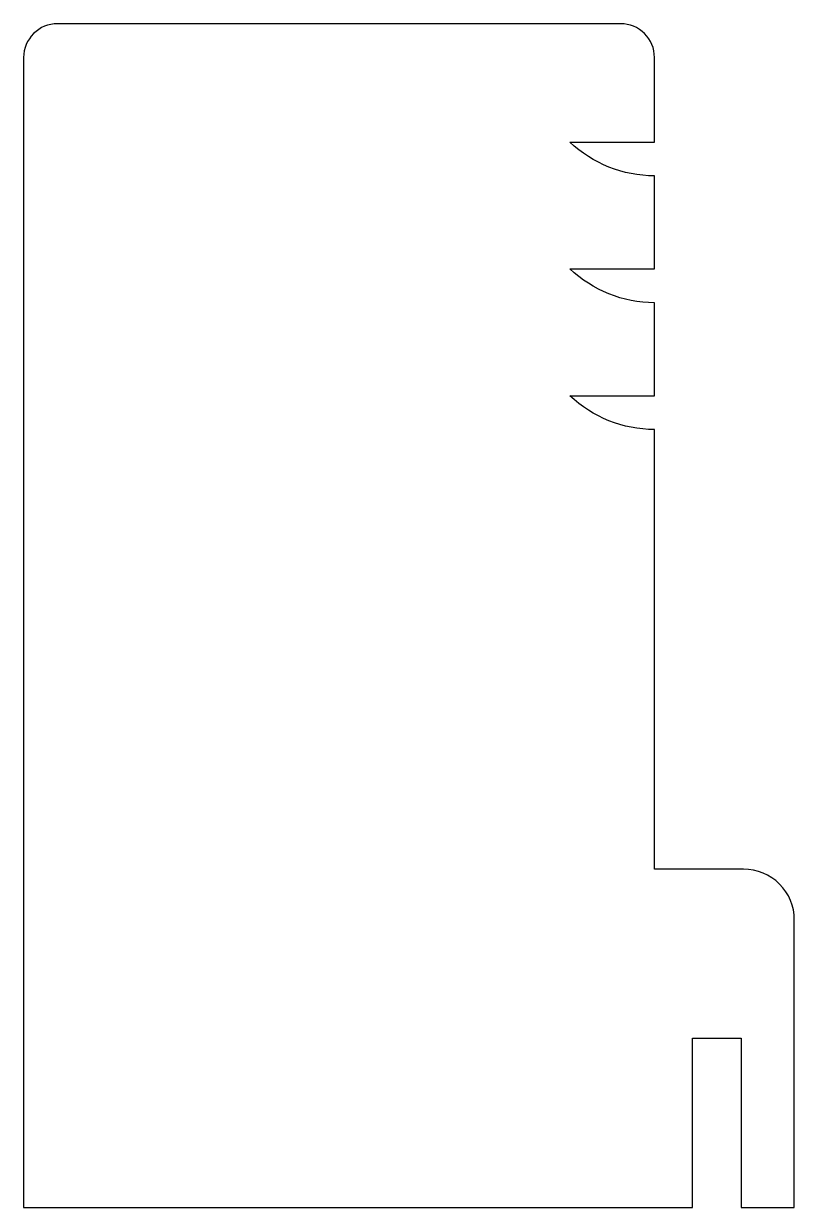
# Model space of a CAD drawing. Header units: millimetres. Extents: x 2.4 to 48, y -153.8 to -83.8.
import ezdxf

# ---------------------------------------------------------------- set-up
doc = ezdxf.new("R2010")
doc.units = ezdxf.units.MM
doc.layers.get('0').update_dxf_attribs({"linetype": 'CONTINUOUS'})

msp = doc.modelspace()

# ---------------------------------------------------------------- linework, layer by layer
msp.add_lwpolyline([(47.976, -136.793, 0.414214), (44.976, -133.793), (39.706, -133.793), (39.706, -107.793, -0.192582), (34.706, -105.793), (39.706, -105.793), (39.706, -100.293, -0.192582), (34.706, -98.293), (39.706, -98.293), (39.706, -92.793, -0.192582), (34.706, -90.793), (39.706, -90.793), (39.706, -85.793, 0.414214), (37.706, -83.793), (4.399, -83.793, 0.414214), (2.399, -85.793), (2.399, -153.793), (41.951, -153.793), (41.951, -143.793), (44.826, -143.793), (44.826, -153.793), (47.976, -153.793)], format="xyb", close=True)

doc.saveas('drawing.dxf')
